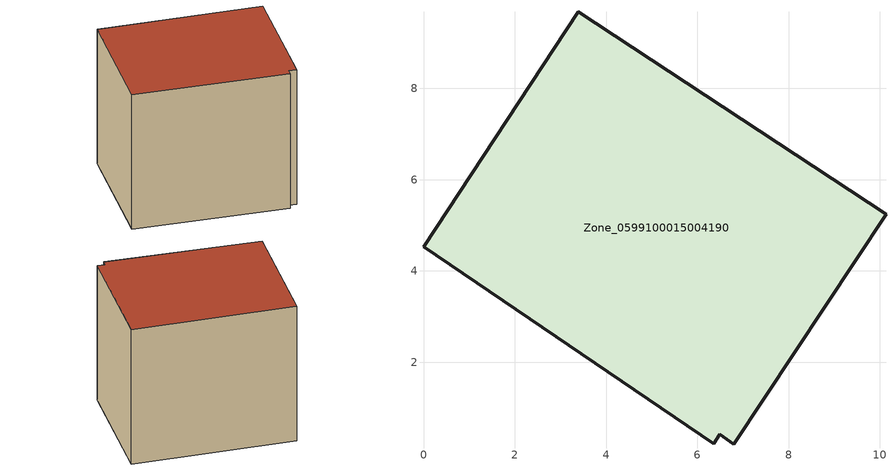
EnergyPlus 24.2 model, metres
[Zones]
Zone_0599100015004190
 floor ground (C_G): 3.39,9.68 10.14,5.25 6.8,0.2 6.49,0.42 6.36,0.21 0,4.53 z0.85
 wall outside (C_F): 10.14,5.25 3.39,9.68 0,4.53 6.36,0.21 6.49,0.42 6.8,0.2 10.14,5.25 z0.85:8.23
 roof outside (C_R): 6.49,0.42 6.8,0.2 10.14,5.25 3.39,9.68 0,4.53 6.36,0.21 z8.23
[BUILDING]
Pand.0599100015004190: North Axis=0; Terrain=City; Loads Convergence Tolerance Value=0.04; Temperature Convergence Tolerance Value=0.4; Solar Distribution=FullExterior; Maximum Number of Warmup Days=25; Minimum Number of Warmup Days=1
[Site:Location]
Rotterdam.The.Hague.AP_ZH_NLD Design_Conditions: Latitude=51.96; Longitude=4.45; Time Zone=1; Elevation=-4.5
[SITE:GROUNDTEMPERATURE:BUILDINGSURFACE]
18, 18, 18, 18, 18, 18, 18, 18, 18, 18, 18, 18
[MATERIAL] Thermal Absorptance=0.9; Solar Absorptance=0.7; Visible Absorptance=0.7
Name | Roughness | Thickness | Conductivity | Density | Specific Heat
G.TI.1965-1974 | MediumSmooth | 0.15 | 0.882353 | 540 | 1210
F.TI.1965-1974 | Rough | 0.3 | 0.697674 | 1920 | 840
R.TI.1965-1974 | MediumRough | 0.2 | 0.232558 | 1500 | 1000
[CONSTRUCTION]
C_G: G.TI.1965-1974
C_F: F.TI.1965-1974
C_R: R.TI.1965-1974
[ZONE]
Zone_0599100015004190: Type=1; Multiplier=1; Ceiling Height=Autocalculate; Volume=Autocalculate; Floor Area=autocalculate; Part of Total Floor Area=Yes
[ZONEINFILTRATION:DESIGNFLOWRATE]
Infil_Zone_0599100015004190: Zone or ZoneList or Space or SpaceList=Zone_0599100015004190; Schedule=AlwaysOn; Design Flow Rate Calculation Method=Flow/Area; Flow Rate per Floor Area=0.003; Constant Term Coefficient=1; Temperature Term Coefficient=0; Velocity Term Coefficient=0; Velocity Squared Term Coefficient=0
[HVACTEMPLATE:ZONE:IDEALLOADSAIRSYSTEM]
Zone_0599100015004190: Maximum Heating Supply Air Temperature=50; Minimum Cooling Supply Air Temperature=13; Maximum Heating Supply Air Humidity Ratio=0.0156; Minimum Cooling Supply Air Humidity Ratio=0.0077; Heating Limit=NoLimit; Cooling Limit=NoLimit; Dehumidification Control Type=ConstantSensibleHeatRatio; Cooling Sensible Heat Ratio=0.7; Dehumidification Setpoint=60; Humidification Control Type=None; Humidification Setpoint=30; Outdoor Air Method=None; Outdoor Air Flow Rate per Person=0.00944; Outdoor Air Flow Rate per Zone Floor Area=0; Outdoor Air Flow Rate per Zone=0; Demand Controlled Ventilation Type=None; Outdoor Air Economizer Type=NoEconomizer; Heat Recovery Type=None; Sensible Heat Recovery Effectiveness=0.7; Latent Heat Recovery Effectiveness=0.65
[ZONECONTROL:THERMOSTAT]
ThermostatControl_Zone_0599100015004190: Zone or ZoneList=Zone_0599100015004190; Control Type Schedule=DualSetpointControlType; Control 1=Thermostat_Zone_0599100015004190; Temperature Difference Between Cutout And Setpoint=0
[THERMOSTATSETPOINT:DUALSETPOINT]
Thermostat_Zone_0599100015004190: Heating Setpoint Temperature Schedule=HeatingSetpoint_Zone_0599100015004190; Cooling Setpoint Temperature Schedule=CoolingSetpoint_Zone_0599100015004190
[SCHEDULE:COMPACT]
HeatingSetpoint_Zone_0599100015004190: Through: 12/31, For: AllDays, Until: 24:00, 21
CoolingSetpoint_Zone_0599100015004190: Through: 12/31, For: AllDays, Until: 24:00, 24
DualSetpointControlType: Through: 12/31, For: AllDays, Until: 24:00, 4
AlwaysOn: Through: 12/31, For: AllDays, Until: 24:00, 1
